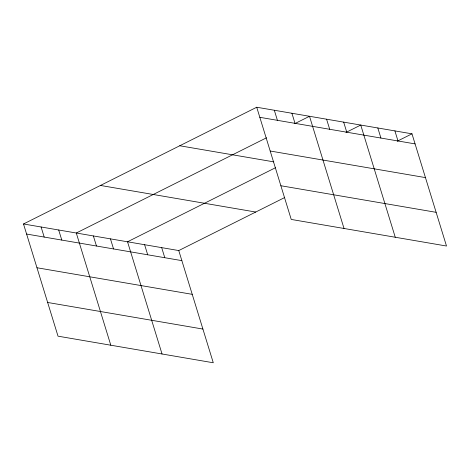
<?xml version="1.0" encoding="UTF-8"?>
<svg xmlns="http://www.w3.org/2000/svg" width="470" height="470" viewBox="0 0 470 470"><rect width="100%" height="100%" fill="white"/><g stroke="black" fill="none" stroke-linecap="round" stroke-linejoin="round"><path stroke-width="0.7" d="M23.5 223.973L178.764 250.563L213.28 362.764L58.016 336.173L23.5 223.973L256.72 107.236L411.984 133.827L446.5 246.027L291.236 219.437L256.72 107.236M266.537 137.786L76.287 233.014L110.808 345.215M294.755 123.657L309.507 116.278L344.028 228.479M275.467 167.737L127.529 241.786L162.044 353.992M345.996 132.434L360.743 125.049L395.264 237.256M178.764 250.563L284.503 197.635M397.232 141.212L411.984 133.827M259.816 117.312L415.081 143.902M270.185 151.011L425.45 177.601M179.757 145.759L273.822 161.868M280.866 185.738L436.131 212.328M100.463 185.45L255.727 212.041M26.602 234.048L181.861 260.639M36.966 267.747L192.23 294.338M47.652 302.469L202.911 329.065M394.906 130.901L398.002 140.977M377.821 127.975L380.923 138.051M343.664 122.124L346.766 132.199M326.585 119.204L329.687 129.274M291.911 113.264L295.013 123.34M274.316 110.25L277.418 120.326M161.686 247.637L164.782 257.713M144.607 244.711L147.703 254.787M110.45 238.86L113.546 248.936M93.365 235.94L96.468 246.01M58.691 230L61.793 240.07M41.096 226.987L44.198 237.062"/></g></svg>
